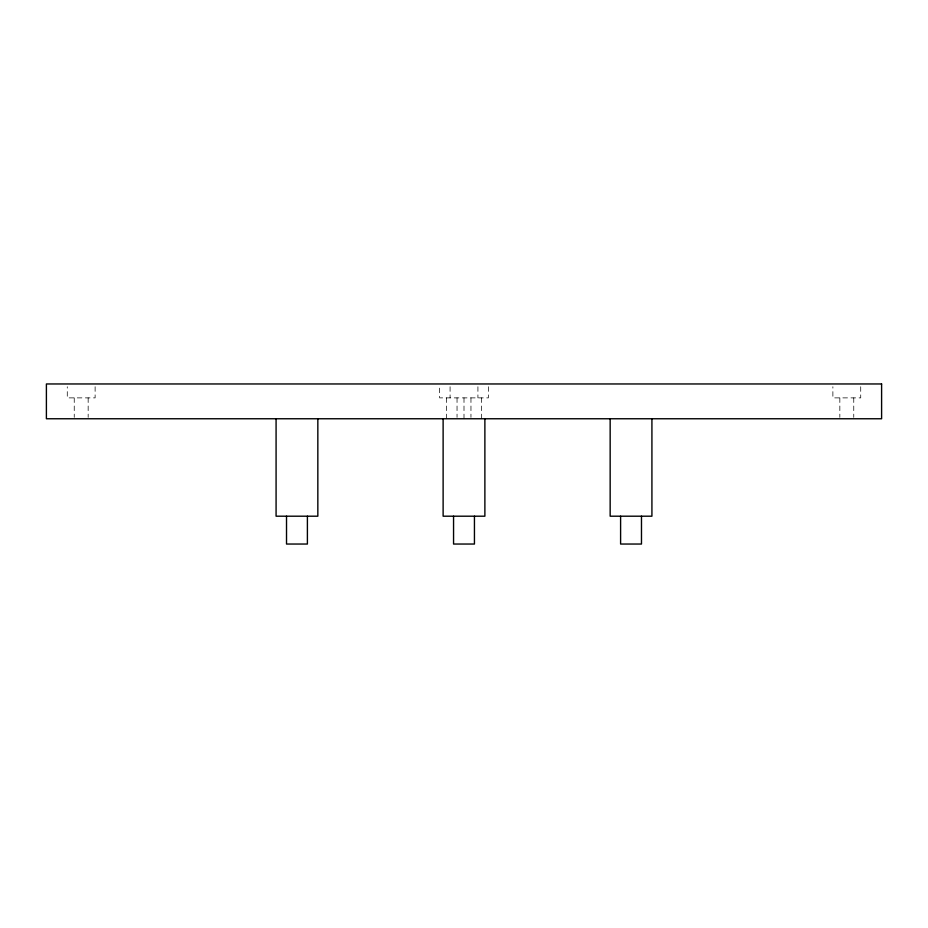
<?xml version="1.0" encoding="UTF-8"?>
<svg xmlns="http://www.w3.org/2000/svg" width="928" height="928" viewBox="0 0 928 928"><rect width="100%" height="100%" fill="white"/><g stroke="black" fill="none" stroke-linecap="round" stroke-linejoin="round"><path stroke-width="0.7" stroke-dasharray="4.64 3.48" d="M860.72 386.744L860.72 397.88L832.88 397.88L832.88 386.744M853.76 397.88L853.76 417.368M839.84 397.88L839.84 417.368M488.36 386.744L488.36 397.88L439.64 397.88L439.64 386.744M481.4 397.88L481.4 418.76M477.92 386.744L477.92 397.88M470.96 397.88L470.96 417.368M464 397.88L464 418.76M457.04 397.88L457.04 417.368M450.08 386.744L450.08 397.88M446.6 397.88L446.6 418.76M95.12 386.744L95.12 397.88L67.28 397.88L67.28 386.744M88.16 397.88L88.16 417.368M74.24 397.88L74.24 417.368"/><path stroke-width="1.39" d="M651.92 418.76L651.92 516.2L610.16 516.2L610.16 418.76M641.48 516.2L641.48 544.04L620.6 544.04L620.6 516.2M484.88 418.76L484.88 516.2L443.12 516.2L443.12 418.76M474.44 516.2L474.44 544.04L453.56 544.04L453.56 516.2M317.84 418.76L317.84 516.2L276.08 516.2L276.08 418.76M307.4 516.2L307.4 544.04L286.52 544.04L286.52 516.2M881.6 383.96L46.4 383.96L46.4 418.76L881.6 418.76L881.6 383.96"/></g></svg>
